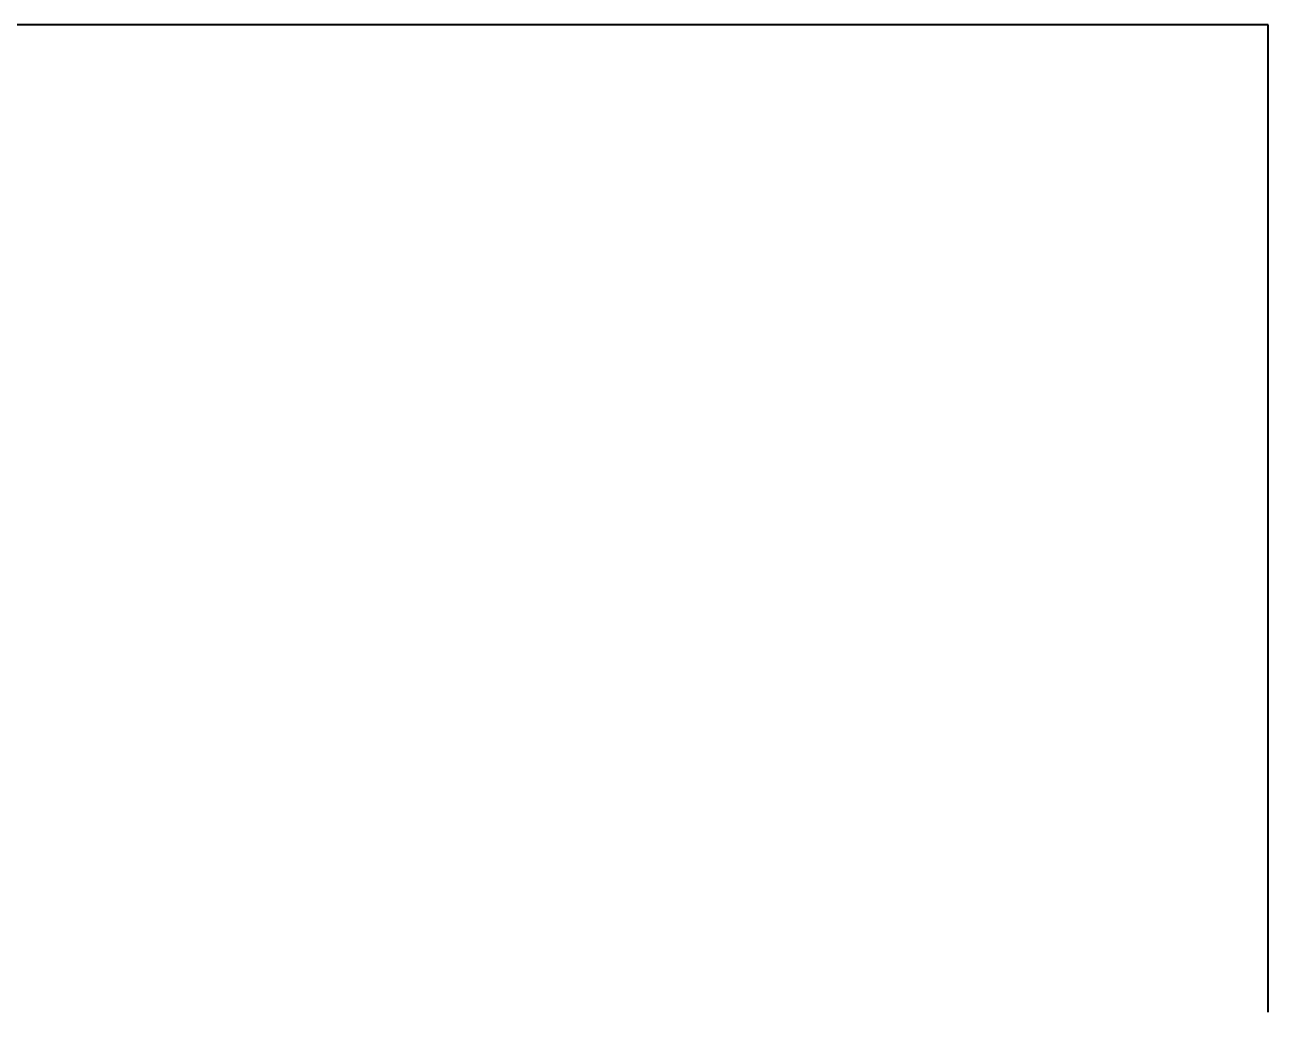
# Model space of a CAD drawing. Header units: inches. Extents: x 547 to 1628, y -123 to 254.
# Drawn here: x 872.61 to 911.65, y -54.72 to -23.72 of the extents above; entities that cross this region are included whole.
import ezdxf

# ---------------------------------------------------------------- set-up
doc = ezdxf.new("R2010")
doc.units = ezdxf.units.IN
doc.header["$MEASUREMENT"] = 0
doc.layers.add('Wall', color=7, linetype='Continuous', lineweight=40)

msp = doc.modelspace()

# ---------------------------------------------------------------- linework, layer by layer
at = {"layer": 'Wall'}
for p, q in [((911.6530423899928, -23.72061418916292), (871.6530423899927, -23.72061418916292)), ((911.6530423899928, -54.72061418916286), (911.6530423899928, -23.72061418916292))]:
    msp.add_line(p, q, dxfattribs=at)

doc.saveas('drawing.dxf')
